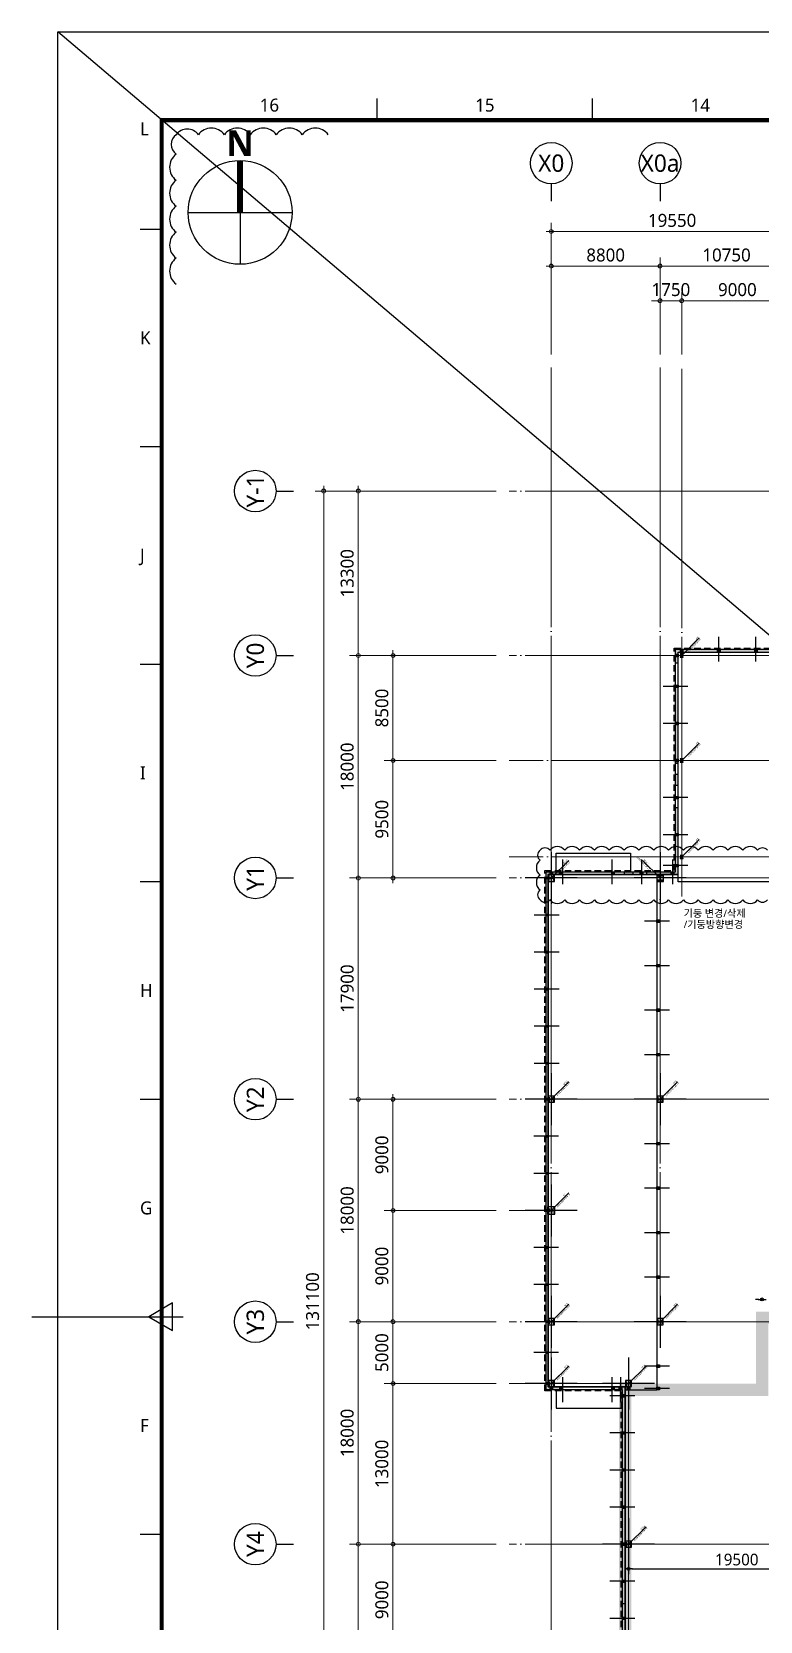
# Model space of a CAD drawing. Header units: millimetres. Extents: x -17369 to 294000, y -718917 to 220315.
# Drawn here: x -2100 to 56795, y 79312 to 207900 of the extents above; entities that cross this region are included whole.
import ezdxf
from ezdxf.enums import TextEntityAlignment as Align

# ---------------------------------------------------------------- set-up
doc = ezdxf.new("R2010")
doc.units = ezdxf.units.MM
doc.header["$LTSCALE"] = 350
for name, pattern in [('CEN', [62, 60, -1, 0, -1]), ('H1', [1, 0.5, -0.5]), ('X-200-S-COL$0$CEN', [62, 60, -1, 0, -1]), ('X-200-S-COL$0$HID', [2.3, 1.5, -0.8])]:
    doc.linetypes.add(name, pattern=pattern)
doc.layers.get('Defpoints').update_dxf_attribs({"color": 181})
for name, color, linetype in [('#REV3a_240201', 7, 'Continuous'), ('0-하중영역-AGV', 1, 'H1'), ('0_SFRC-SLAB', 3, 'Continuous'), ('Bubble', 3, 'Continuous'), ('CEN', 1, 'CEN'), ('Dims', 1, 'Continuous'), ('FORM$0$KIA-Form$2$A-FORM', 7, 'Continuous'), ('PD', 6, 'Continuous'), ('PERI-OUT', 9, 'Continuous'), ('SIGN', 7, 'Continuous'), ('Sol', 253, 'Continuous'), ('X-200-S-COL$0$Cen', 1, 'X-200-S-COL$0$CEN'), ('X-200-S-COL$0$CenA', 13, 'X-200-S-COL$0$CEN'), ('X-200-S-COL$0$CenB', 5, 'X-200-S-COL$0$CEN'), ('X-200-S-COL$0$H-Col', 3, 'Continuous'), ('X-200-S-COL$0$STUD', 4, 'Continuous')]:
    doc.layers.add(name, color=color, linetype=linetype)
doc.layers.add('DIM', color=1, linetype='Continuous', lineweight=5)
for name, color, linetype, plot in [('X-200-S-COL$0$#REV_231031', 72, 'Continuous', False), ('X-200-S-COL$0$Defpoint', 171, 'Continuous', False), ('X-200-S-COL$0$P-Line', 144, 'Continuous', False), ('X-200-S-COL$0$PERI-OUT', 17, 'Continuous', False), ('X-200-S-COL$0$S-NAME', 144, 'Continuous', False)]:
    doc.layers.add(name, color=color, linetype=linetype, plot=plot)
doc.styles.add('FORM$0$맑은고딕', font='malgun.ttf')
doc.styles.add('X-200-S-COL$0$맑은고딕', font='malgun.ttf')
doc.styles.add('맑은고딕', font='malgun.ttf')
doc.styles.add('맑은고딕B', font='malgunbd.ttf')

# ---------------------------------------------------------------- blocks, each defined once
blk = doc.blocks.new('X-200-S-COL$0$1F GRID_231010')
at = {"layer": 'X-200-S-COL$0$Cen', "lineweight": 0}
for p, q in [((-19550, 23300), (-19550, -123050)), ((172950, 13300), (-22950, 13300)), ((172950, 0), (-22950, 0)), ((172950, -18000), (-22950, -18000)), ((172950, -35900), (-22950, -35900)), ((172950, -53900), (-22950, -53900)), ((-13300, -57900), (-13300, -123050)), ((172950, -71900), (-22950, -71900))]:
    blk.add_line(p, q, dxfattribs=at)
at = {"layer": 'X-200-S-COL$0$CenA', "lineweight": 0}
for p, q in [((-10750, 23300), (-10750, -55400)), ((-9000, -19500), (-9000, 23300)), ((1500, -8500), (-22950, -8500)), ((1500, -16300), (-22950, -16300)), ((-22950, -44900), (-18550, -44900)), ((-11800, -58900), (-22950, -58900))]:
    blk.add_line(p, q, dxfattribs=at)
blk = doc.blocks.new('X-200-S-COL$0$Form-Bo')
blk.add_lwpolyline([(0, 207900), (294000, 207900), (294000, 0), (0, 0)], close=True)
blk = doc.blocks.new('X-200-S-COL$0$H-250x250x9x14')
at = {"color": 0, "linetype": 'ByBlock'}
blk.add_lwpolyline([(20.5, 111), (125, 111), (125, 125), (-125, 125), (-125, 111), (-20.5, 111, -0.41421356), (-4.5, 95), (-4.5, -95, -0.41421356), (-20.5, -111), (-125, -111), (-125, -125), (125, -125), (125, -111), (20.5, -111, -0.41421356), (4.5, -95), (4.5, 95, -0.41421356)], format="xyb", close=True, dxfattribs=at)
blk = doc.blocks.new('X-200-S-COL$0$H-350x350x12x19')
at = {"color": 0, "linetype": 'ByBlock', "ltscale": 0.5}
blk.add_lwpolyline([(26, -156, -0.4142136), (6, -136), (6, 136, -0.4142136), (26, 156), (175, 156), (175, 175), (-175, 175), (-175, 156), (-26, 156, -0.4142136), (-6, 136), (-6, -136, -0.4142136), (-26, -156), (-175, -156), (-175, -175), (175, -175), (175, -156)], format="xyb", close=True, dxfattribs=at)
blk = doc.blocks.new('X-200-S-COL$0$H-300x300x10x15')
at = {"color": 0, "linetype": 'ByBlock', "ltscale": 0.5}
blk.add_lwpolyline([(23, -135, -0.4142136), (5, -117), (5, 117, -0.4142136), (23, 135), (150, 135), (150, 150), (-150, 150), (-150, 135), (-23, 135, -0.4142136), (-5, 117), (-5, -117, -0.4142136), (-23, -135), (-150, -135), (-150, -150), (150, -150), (150, -135)], format="xyb", close=True, dxfattribs=at)
blk = doc.blocks.new('X-200-S-COL$0$H-400x400x13x21')
at = {"color": 0}
blk.add_lwpolyline([(200, -200), (200, -179), (28.5, -179, -0.41421356), (6.5, -157), (6.5, 157, -0.41421356), (28.5, 179), (200, 179), (200, 200), (-200, 200), (-200, 179), (-28.5, 179, -0.41421356), (-6.5, 157), (-6.5, -157, -0.41421356), (-28.5, -179), (-200, -179), (-200, -200)], format="xyb", close=True, dxfattribs=at)
blk = doc.blocks.new('X-200-S-COL$0$1F COLUMN_231010')
at = {"layer": 'X-200-S-COL$0$H-Col', "color": 0}
for name, p in [('X-200-S-COL$0$H-250x250x9x14', (50450, 157443)), ('X-200-S-COL$0$H-250x250x9x14', (50450, 148943)), ('X-200-S-COL$0$H-250x250x9x14', (50450, 141143)), ('X-200-S-COL$0$H-400x400x13x21', (48700, 139443))]:
    blk.add_blockref(name, p, dxfattribs=at)
for name, p, rotation in [('X-200-S-COL$0$H-400x400x13x21', (39900, 139443), 270), ('X-200-S-COL$0$H-350x350x12x19', (39900, 121543), 90), ('X-200-S-COL$0$H-350x350x12x19', (48700, 121543), 90), ('X-200-S-COL$0$H-300x300x10x15', (39900, 112543), 270), ('X-200-S-COL$0$H-350x350x12x19', (39900, 103543), 90), ('X-200-S-COL$0$H-350x350x12x19', (48700, 103543), 90), ('X-200-S-COL$0$H-350x350x12x19', (39900, 98543), 90), ('X-200-S-COL$0$H-350x350x12x19', (46150, 98543), 90), ('X-200-S-COL$0$H-350x350x12x19', (46150, 85543), 90)]:
    blk.add_blockref(name, p, dxfattribs=dict(at, rotation=rotation))
blk = doc.blocks.new('X-200-S-COL$0$S-NAME')
at = {"layer": 'X-200-S-COL$0$S-NAME', "color": 0}
blk.add_line((0, 0), (2000, 0), dxfattribs=at)
at = {"layer": 'X-200-S-COL$0$S-NAME', "color": 0, "style": 'X-200-S-COL$0$맑은고딕'}
for p in [(2000, 105), (2000, -105)]:
    blk.add_attdef('.', text='', height=150, rotation=359.99494, dxfattribs=at).set_placement(p, align=Align.MIDDLE_RIGHT)
blk = doc.blocks.new('X-200-S-COL$0$PERIMITER_231026')
at = {"layer": 'X-200-S-COL$0$PERI-OUT'}
for points in [[(140800, 167343), (140800, 171293), (177580, 171293), (177580, 176343), (200030, 179093), (224980, 179093), (224980, 150943), (222400, 150943), (222400, 54231), (217203, 49143), (207930, 49143), (207930, 39143), (58950, 39143), (58950, 49143), (45650, 49143), (45650, 98043), (39480, 98043), (39480, 139943), (49950, 139943), (49950, 157943), (120950, 157943), (120950, 169343), (135850, 169343), (135850, 167343)], [(141020, 167123), (141020, 171073), (177800, 171073), (177800, 176148), (200043, 178873), (224760, 178873), (224760, 151163), (222230, 151163), (222230, 54303), (217134, 49313), (207710, 49313), (207710, 39363), (59170, 39363), (59170, 49363), (45870, 49363), (45870, 98263), (39650, 98263), (39650, 139723), (50170, 139723), (50170, 157723), (121120, 157723), (121125, 169173), (135680, 169173), (135680, 167123)]]:
    blk.add_lwpolyline(points, dxfattribs=at)
blk = doc.blocks.new('X-200-S-COL$0$Stud')
at = {"color": 250}
for p, q in [((-94, -94), (94, 94)), ((-94, 94), (94, -94))]:
    blk.add_line(p, q, dxfattribs=at)
blk.add_lwpolyline([(100, -100), (-100, -100), (-100, 100), (100, 100)], close=True)
at = {"color": 6}
blk.add_lwpolyline([(94, -94), (-94, -94), (-94, 94), (94, 94)], close=True, dxfattribs=at)
blk = doc.blocks.new('X-200-S-COL$0$Stud-150x150x6')
at = {"color": 250}
for p, q in [((-69, -69), (69, 69)), ((-69, 69), (69, -69))]:
    blk.add_line(p, q, dxfattribs=at)
blk.add_lwpolyline([(75, -75), (-75, -75), (-75, 75), (75, 75)], close=True)
at = {"color": 6}
blk.add_lwpolyline([(69, -69), (-69, -69), (-69, 69), (69, 69)], close=True, dxfattribs=at)
blk = doc.blocks.new('X-200-S-COL$0$1F STUD_231010')
at = {"layer": 'X-200-S-COL$0$CenB'}
for p, q in [((53450, 156943), (53450, 158943)), ((56450, 156943), (56450, 158943)), ((50950, 154943), (48950, 154943)), ((50950, 151943), (48950, 151943)), ((50940, 145943), (48940, 145943)), ((50940, 142943), (48940, 142943)), ((40800, 140943), (40800, 138943)), ((44800, 140943), (44800, 138943)), ((47200, 140943), (47200, 138943)), ((50950, 140443), (48950, 140443)), ((49700, 140943), (49700, 138943)), ((40530, 136443), (38530, 136443)), ((49450, 135943), (47450, 135943)), ((40530, 133443), (38530, 133443)), ((49450, 132343), (47450, 132343)), ((40530, 130443), (38530, 130443)), ((49450, 128743), (47450, 128743)), ((40530, 127443), (38530, 127443)), ((49450, 125143), (47450, 125143)), ((40530, 124443), (38530, 124443)), ((40480, 118543), (38480, 118543)), ((49450, 117943), (47450, 117943)), ((40480, 115543), (38480, 115543)), ((49450, 114343), (47450, 114343)), ((49450, 110743), (47450, 110743)), ((40480, 109543), (38480, 109543)), ((49450, 107143), (47450, 107143)), ((40480, 106543), (38480, 106543)), ((40480, 101043), (38480, 101043)), ((40800, 99043), (40800, 97043)), ((44800, 99043), (44800, 97043)), ((45500, 99043), (45500, 97043)), ((49450, 99943), (47450, 99943)), ((49450, 98143), (47450, 98143)), ((46650, 97543), (44650, 97543)), ((46650, 94543), (44650, 94543)), ((46650, 91543), (44650, 91543)), ((46650, 88543), (44650, 88543)), ((46650, 82543), (44650, 82543)), ((46650, 79543), (44650, 79543))]:
    blk.add_line(p, q, dxfattribs=at)
at = {"layer": 'X-200-S-COL$0$STUD'}
for name, p in [('X-200-S-COL$0$Stud', (50050, 157443)), ('X-200-S-COL$0$Stud', (50450, 157843)), ('X-200-S-COL$0$Stud', (53450, 157843)), ('X-200-S-COL$0$Stud', (56450, 157843)), ('X-200-S-COL$0$Stud', (50050, 154943)), ('X-200-S-COL$0$Stud', (50050, 151943)), ('X-200-S-COL$0$Stud', (50050, 148943)), ('X-200-S-COL$0$Stud', (50050, 145943)), ('X-200-S-COL$0$Stud', (50050, 142943)), ('X-200-S-COL$0$Stud', (50050, 140443)), ('X-200-S-COL$0$Stud-150x150x6', (39555, 139443)), ('X-200-S-COL$0$Stud', (39900, 139843)), ('X-200-S-COL$0$Stud', (40700, 139843)), ('X-200-S-COL$0$Stud', (44900, 139843)), ('X-200-S-COL$0$Stud', (47200, 139843)), ('X-200-S-COL$0$Stud', (49700, 139843)), ('X-200-S-COL$0$Stud-150x150x6', (39555, 136443)), ('X-200-S-COL$0$Stud', (48550, 135943)), ('X-200-S-COL$0$Stud-150x150x6', (39555, 133443)), ('X-200-S-COL$0$Stud', (48550, 132343)), ('X-200-S-COL$0$Stud-150x150x6', (39555, 130443)), ('X-200-S-COL$0$Stud', (48550, 128743)), ('X-200-S-COL$0$Stud-150x150x6', (39555, 127443)), ('X-200-S-COL$0$Stud', (48550, 125143)), ('X-200-S-COL$0$Stud-150x150x6', (39555, 124443)), ('X-200-S-COL$0$Stud-150x150x6', (39555, 121543)), ('X-200-S-COL$0$Stud-150x150x6', (39555, 118543)), ('X-200-S-COL$0$Stud', (48550, 117943)), ('X-200-S-COL$0$Stud-150x150x6', (39555, 115543)), ('X-200-S-COL$0$Stud', (48550, 114343)), ('X-200-S-COL$0$Stud-150x150x6', (39555, 112543)), ('X-200-S-COL$0$Stud', (48550, 110743)), ('X-200-S-COL$0$Stud-150x150x6', (39555, 109543)), ('X-200-S-COL$0$Stud', (48550, 107143)), ('X-200-S-COL$0$Stud-150x150x6', (39555, 106543)), ('X-200-S-COL$0$Stud-150x150x6', (39555, 103543)), ('X-200-S-COL$0$Stud-150x150x6', (39555, 103543)), ('X-200-S-COL$0$Stud-150x150x6', (39555, 101043)), ('X-200-S-COL$0$Stud', (48550, 99943)), ('X-200-S-COL$0$Stud-150x150x6', (39555, 98543)), ('X-200-S-COL$0$Stud', (39900, 98143)), ('X-200-S-COL$0$Stud', (40700, 98143)), ('X-200-S-COL$0$Stud', (44900, 98143)), ('X-200-S-COL$0$Stud', (45500, 98143)), ('X-200-S-COL$0$Stud', (46150, 98143)), ('X-200-S-COL$0$Stud', (48550, 98143)), ('X-200-S-COL$0$Stud', (45750, 97543)), ('X-200-S-COL$0$Stud', (45750, 94543)), ('X-200-S-COL$0$Stud', (45750, 91543)), ('X-200-S-COL$0$Stud', (45750, 88543)), ('X-200-S-COL$0$Stud', (45750, 85543)), ('X-200-S-COL$0$Stud', (45750, 82543)), ('X-200-S-COL$0$Stud', (45750, 79543))]:
    blk.add_blockref(name, p, dxfattribs=at)
blk = doc.blocks.new('DIMDOT')
at = {"color": 0, "linetype": 'ByBlock'}
blk.add_line((-1.2, 0), (1.2, 0), dxfattribs=at)
at = {"color": 3}
blk.add_circle((0, 0), 0.45, dxfattribs=at)

msp = doc.modelspace()

# ---------------------------------------------------------------- hatches: boundary and pattern name
at = {"layer": 'Sol'}
h = msp.add_hatch(color=256, dxfattribs=at)
h.dxf.hatch_style = 1
h.paths.add_polyline_path([(118570, 39362.6), (116250, 39362.6), (116250, 39142.6), (118570, 39142.6)])
h.paths.add_polyline_path([(174720, 39362.6), (172550, 39362.6), (172550, 39142.6), (174720, 39142.6)])
h.paths.add_polyline_path([(170450, 39362.6), (170450, 39142.6), (171450, 39142.6), (171450, 39362.6)])
h.paths.add_polyline_path([(163550, 39362.6), (163550, 39142.6), (165450, 39142.6), (165450, 39362.6)])
h.paths.add_polyline_path([(162450, 39142.6), (162450, 39362.6), (129130, 39362.6), (129130, 39142.6)])
h.paths.add_polyline_path([(73450, 39362.6), (73450, 39142.6), (115150, 39142.6), (115150, 39362.6)])
h.paths.add_polyline_path([(56150, 49362.6), (56150, 49142.6), (57350, 49142.6), (57350, 49362.6)])
h.paths.add_polyline_path([(45870, 60442.6), (45650, 60442.6), (45650, 49142.6), (52150, 49142.6), (52150, 49362.6), (45870, 49362.6)])
h.paths.add_polyline_path([(45870, 71042.6), (45650, 71042.6), (45650, 62442.6), (45870, 62442.6)])
h.paths.add_polyline_path([(45870, 79642.6), (45650, 79642.6), (45650, 76042.6), (45870, 76042.6)])
h.paths.add_polyline_path([(44800, 98262.6), (44800, 98042.6), (45650, 98042.6), (45650, 80742.6), (45870, 80742.6), (45870, 98262.6)])
h.paths.add_polyline_path([(45800, 139942.6), (45800, 139722.6), (46500, 139722.6), (46500, 139942.6)])
h.paths.add_polyline_path([(40800, 139722.6), (40800, 139942.6), (39480, 139942.6), (39480, 98042.6), (40800, 98042.6), (40800, 98262.6), (39650, 98262.6), (39650, 139722.6)])
h.paths.add_polyline_path([(50170, 145142.6), (49950, 145142.6), (49950, 139942.6), (47600, 139942.6), (47600, 139722.6), (50170, 139722.6)])
h.paths.add_polyline_path([(50170, 147842.6), (49950, 147842.6), (49950, 146942.6), (50170, 146942.6)])
h.paths.add_polyline_path([(50170, 155042.6), (49950, 155042.6), (49950, 148742.6), (50170, 148742.6)])
h.paths.add_polyline_path([(67250, 157722.6), (67250, 157942.6), (49950, 157942.6), (49950, 156842.6), (50170, 156842.6), (50170, 157722.6)])
h.paths.add_polyline_path([(109850, 157722.6), (109850, 157942.6), (68350, 157942.6), (68350, 157722.6)])
h.paths.add_polyline_path([(135680, 167122.6), (136250, 167122.6), (136250, 167342.6), (135850, 167342.6), (135850, 169342.6), (120950, 169342.6), (120950, 166167.6), (121120, 166167.6), (121120, 169172.6), (135680, 169172.6)])
h.paths.add_polyline_path([(137850, 167342.6), (137350, 167342.6), (137350, 167122.6), (137850, 167122.6)])
h.paths.add_polyline_path([(177800, 171942.6), (177580, 171942.6), (177580, 171292.6), (140800, 171292.6), (140800, 167342.6), (140350, 167342.6), (140350, 167122.6), (141020, 167122.6), (141020, 171072.6), (177800, 171072.6)])
h.paths.add_polyline_path([(224760, 177842.6), (224980, 177842.6), (224980, 179092.6), (200030, 179092.6), (177580, 176342.6), (177580, 175342.6), (177800, 175342.6), (177800, 176147.9), (200043.4, 178872.6), (224760, 178872.6)])
h.paths.add_polyline_path([(207930, 45742.6), (207710, 45742.6), (207710, 39362.6), (185280, 39362.6), (185280, 39142.6), (207930, 39142.6)])
h.paths.add_polyline_path([(208030, 49142.6), (208030, 49312.6), (207710, 49312.6), (207710, 46842.6), (207930, 46842.6), (207930, 49142.6)])
h.paths.add_polyline_path([(222400, 64617.6), (222230, 64617.6), (222230, 54302.5), (217133.9, 49312.6), (209130, 49312.6), (209130, 49142.6), (217203.3, 49142.6), (222400, 54231)])
h.paths.add_polyline_path([(222400, 89467.6), (222230, 89467.6), (222230, 66617.6), (222400, 66617.6)])
h.paths.add_polyline_path([(222400, 97617.6), (222230, 97617.6), (222230, 91467.6), (222400, 91467.6)])
h.paths.add_polyline_path([(222400, 107467.6), (222230, 107467.6), (222230, 100417.6), (222400, 100417.6)])
h.paths.add_polyline_path([(222400, 144167.6), (222230, 144167.6), (222230, 109467.6), (222400, 109467.6)])
h.paths.add_polyline_path([(222230, 145267.6), (222400, 145267.6), (222400, 150942.6), (224980, 150942.6), (224980, 172842.6), (224760, 172842.6), (224760, 151162.6), (222230, 151162.6)])
h.paths.add_polyline_path([(67350, 39362.6), (67350, 39142.6), (69450, 39142.6), (69450, 39362.6)])
h.paths.add_polyline_path([(66250, 39142.6), (66250, 39362.6), (59170, 39362.6), (59170, 49362.6), (58450, 49362.6), (58450, 49142.6), (58950, 49142.6), (58950, 39142.6)])
h.paths.add_polyline_path([(120950, 160967.6), (121120, 160967.6), (121120, 164167.6), (120950, 164167.6)])
h.paths.add_polyline_path([(121120, 159867.6), (120950, 159867.6), (120950, 157942.6), (110950, 157942.6), (110950, 157722.6), (121120, 157722.6)])

# ---------------------------------------------------------------- linework, layer by layer
at = {"layer": '#REV3a_240201'}
msp.add_line((9566.7, 199576), (9566.7, 199576), dxfattribs=at)
for centre, radius, start, end in [((10161.2, 198783.3), 990.8, 126.869898, 233.130102), ((10468, 198899.9), 1126.7, 36.869898, 143.130102), ((12419.4, 198788.5), 1312.5, 36.869898, 143.130102), ((14519.4, 198788.5), 1312.5, 36.869898, 143.130102), ((16619.4, 198788.5), 1312.5, 36.869898, 143.130102), ((18719.4, 198788.5), 1312.5, 36.869898, 143.130102), ((20819.4, 198788.5), 1312.5, 36.869898, 143.130102), ((10354.2, 196940.6), 1312.5, 126.869898, 233.130102), ((10354.2, 194840.6), 1312.5, 126.869898, 233.130102), ((10354.2, 192740.6), 1312.5, 126.869898, 233.130102), ((10354.2, 190640.6), 1312.5, 126.869898, 233.130102), ((10354.2, 188540.6), 1312.5, 126.869898, 233.130102)]:
    msp.add_arc(centre, radius, start, end, dxfattribs=at)
at = {"layer": '0-하중영역-AGV', "linetype": 'ByBlock', "const_width": 1000}
msp.add_lwpolyline([(45870, 70542.6), (45870, 98042.6), (56950, 98042.6), (56950, 103847.6), (59650, 103847.6), (59650, 139142.6), (59750, 139142.6), (59750, 147387.6), (135350, 147387.6), (135350, 155387.6), (141350, 155387.6), (141350, 121542.6), (189430, 121542.6)], dxfattribs=at)
at = {"layer": '0_SFRC-SLAB'}
for p, q in [((50170, 139722.6), (39650, 139722.6)), ((39650, 139722.6), (39650, 98262.6)), ((50170, 139142.6), (50170, 139722.6)), ((59750, 139142.6), (50170, 139142.6)), ((39650, 98262.6), (45870, 98262.6)), ((45870, 98262.6), (45870, 69942.6))]:
    msp.add_line(p, q, dxfattribs=at)
at = {"layer": 'Bubble', "color": 7}
for p, q in [((39900, 195592.6), (39900, 194192.6)), ((48700, 195592.6), (48700, 194192.6)), ((17650, 170742.6), (19050, 170742.6)), ((17650, 157442.6), (19050, 157442.6)), ((17650, 139442.6), (19050, 139442.6)), ((17650, 121542.6), (19050, 121542.6)), ((17650, 103542.6), (19050, 103542.6)), ((17650, 85542.6), (19050, 85542.6))]:
    msp.add_line(p, q, dxfattribs=at)
for centre in [(39900, 197272.6), (48700, 197272.6), (15970, 170742.6), (15970, 157442.6), (15970, 139442.6), (15970, 121542.6), (15970, 103542.6), (15970, 85542.6)]:
    msp.add_circle(centre, 1680, dxfattribs=at)
at = {"layer": 'CEN'}
for p, q in [((39900, 141542.6), (39900, 137342.6)), ((48700, 141542.6), (48700, 137342.6)), ((42000, 139442.6), (37800, 139442.6)), ((50800, 139442.6), (46600, 139442.6)), ((39900, 123642.6), (39900, 119442.6)), ((48700, 123642.6), (48700, 119442.6)), ((42000, 121542.6), (37800, 121542.6)), ((50800, 121542.6), (46600, 121542.6)), ((39900, 114642.6), (39900, 110442.6)), ((42000, 112542.6), (37800, 112542.6)), ((39900, 105642.6), (39900, 101442.6)), ((48700, 105642.6), (48700, 101442.6)), ((42000, 103542.6), (37800, 103542.6)), ((50800, 103542.6), (46600, 103542.6)), ((39900, 100642.6), (39900, 96442.6)), ((46150, 100642.6), (46150, 96442.6)), ((42000, 98542.6), (37800, 98542.6)), ((48250, 98542.6), (44050, 98542.6)), ((46150, 87642.6), (46150, 83442.6)), ((48250, 85542.6), (44050, 85542.6))]:
    msp.add_line(p, q, dxfattribs=at)
at = {"layer": 'Defpoints', "color": 3}
msp.add_lwpolyline([(0, 207900), (294000, 207900), (294000, 0), (0, 0)], close=True, dxfattribs=at)
at = {"layer": 'DIM', "color": 1, "transparency": 16777216}
for p, q in [((39900, 181792.6), (39900, 192442.6)), ((40250, 191742.6), (59100, 191742.6)), ((39900, 181792.6), (39900, 189642.6)), ((48700, 181792.6), (48700, 189642.6)), ((48700, 181792.6), (48700, 189642.6)), ((48350, 188942.6), (40250, 188942.6)), ((49050, 188942.6), (59100, 188942.6)), ((48700, 181792.6), (48700, 186842.6)), ((50450, 181792.6), (50450, 186842.6)), ((50450, 181792.6), (50450, 186842.6)), ((48350, 186142.6), (48000, 186142.6)), ((48700, 186142.6), (50450, 186142.6)), ((59100, 186142.6), (50800, 186142.6)), ((50800, 186142.6), (51150, 186142.6)), ((35450, 170742.6), (20800, 170742.6)), ((21500, 39992.6), (21500, 170392.6)), ((35450, 170742.6), (23600, 170742.6)), ((24300, 157792.6), (24300, 170392.6)), ((35450, 157442.6), (23600, 157442.6)), ((35450, 157442.6), (23600, 157442.6)), ((24300, 157092.6), (24300, 139792.6)), ((35450, 157442.6), (26400, 157442.6)), ((27100, 149292.6), (27100, 157092.6)), ((35450, 148942.6), (26400, 148942.6)), ((35450, 148942.6), (26400, 148942.6)), ((27100, 148592.6), (27100, 139792.6)), ((35450, 139442.6), (23600, 139442.6)), ((35450, 139442.6), (23600, 139442.6)), ((24300, 121892.6), (24300, 139092.6)), ((35450, 139442.6), (26400, 139442.6)), ((35450, 121542.6), (23600, 121542.6)), ((35450, 121542.6), (23600, 121542.6)), ((24300, 121192.6), (24300, 103892.6)), ((35450, 121542.6), (26400, 121542.6)), ((27100, 112892.6), (27100, 121192.6)), ((35450, 112542.6), (26400, 112542.6)), ((35450, 112542.6), (26400, 112542.6)), ((27100, 112192.6), (27100, 103892.6)), ((35450, 103542.6), (23600, 103542.6)), ((35450, 103542.6), (23600, 103542.6)), ((24300, 85892.6), (24300, 103192.6)), ((35450, 103542.6), (26400, 103542.6)), ((35450, 103542.6), (26400, 103542.6)), ((27100, 98892.6), (27100, 103192.6)), ((35450, 98542.6), (26400, 98542.6)), ((35450, 98542.6), (26400, 98542.6)), ((27100, 98192.6), (27100, 85892.6)), ((35450, 85542.6), (23600, 85542.6)), ((35450, 85542.6), (23600, 85542.6)), ((24300, 85192.6), (24300, 67892.6)), ((35450, 85542.6), (26400, 85542.6)), ((35450, 85542.6), (26400, 85542.6)), ((27100, 85192.6), (27100, 76892.6))]:
    msp.add_line(p, q, dxfattribs=at)
at = {"layer": 'Dims', "color": 1, "transparency": 16777216}
for p, q in [((56687.5, 105347.6), (56425, 105347.6)), ((46150, 84842.6), (46150, 83105.1)), ((46412.5, 83542.6), (65387.5, 83542.6))]:
    msp.add_line(p, q, dxfattribs=at)
at = {"layer": 'FORM$0$KIA-Form$2$A-FORM'}
for p, q in [((25821.7, 200742.6), (25821.7, 202492.6)), ((43243.4, 200742.6), (43243.4, 202492.6)), ((6650, 191943.3), (8400, 191943.3)), ((6650, 174344.6), (8400, 174344.6)), ((6650, 156746), (8400, 156746)), ((6650, 139147.3), (8400, 139147.3)), ((6650, 121548.7), (8400, 121548.7)), ((9275, 105061.4), (7350, 103950)), ((9275, 102838.6), (9275, 105061.4)), ((7350, 103950), (9275, 102838.6)), ((6650, 86351.3), (8400, 86351.3))]:
    msp.add_line(p, q, dxfattribs=at)
at = {"layer": 'FORM$0$KIA-Form$2$A-FORM', "linetype": 'Continuous'}
msp.add_line((-2100, 103950), (10150, 103950), dxfattribs=at)
at = {"layer": 'FORM$0$KIA-Form$2$A-FORM', "color": 6, "const_width": 350}
msp.add_lwpolyline([(287147, 7157.4), (287147, 200742.6), (8400, 200742.6), (8400, 7157.4)], close=True, dxfattribs=at)
at = {"layer": 'PD'}
for points in [[(39625, 139167.6), (40175, 139167.6), (40175, 139717.6), (39625, 139717.6)], [(48425, 139167.6), (48975, 139167.6), (48975, 139717.6), (48425, 139717.6)], [(39650, 121292.6), (40150, 121292.6), (40150, 121792.6), (39650, 121792.6)], [(48450, 121292.6), (48950, 121292.6), (48950, 121792.6), (48450, 121792.6)], [(39600, 112242.6), (40200, 112242.6), (40200, 112842.6), (39600, 112842.6)], [(39650, 103292.6), (40150, 103292.6), (40150, 103792.6), (39650, 103792.6)], [(48450, 103292.6), (48950, 103292.6), (48950, 103792.6), (48450, 103792.6)], [(39650, 98292.6), (40150, 98292.6), (40150, 98792.6), (39650, 98792.6)], [(45900, 98292.6), (46400, 98292.6), (46400, 98792.6), (45900, 98792.6)], [(45900, 85292.6), (46400, 85292.6), (46400, 85792.6), (45900, 85792.6)]]:
    msp.add_lwpolyline(points, close=True, dxfattribs=at)
at = {"layer": 'PERI-OUT'}
for p, q in [((49950, 139942.6), (49950, 157942.6)), ((49950, 157942.6), (120950, 157942.6)), ((50170, 139722.6), (50170, 157722.6)), ((50170, 157722.6), (121120, 157722.6)), ((49950, 156842.6), (50170, 156842.6)), ((49950, 155042.6), (50170, 155042.6)), ((49950, 148742.6), (50170, 148742.6)), ((49950, 147842.6), (50170, 147842.6)), ((49950, 146942.6), (50170, 146942.6)), ((49950, 145142.6), (50170, 145142.6)), ((40300, 139942.6), (40300, 141442.6)), ((40300, 141442.6), (46300, 141442.6)), ((46300, 141442.6), (46300, 139942.6)), ((39480, 98042.6), (39480, 139942.6)), ((39480, 139942.6), (49950, 139942.6)), ((39650, 98262.6), (39650, 139722.6)), ((39650, 139722.6), (50170, 139722.6)), ((40800, 139942.6), (40800, 139722.6)), ((45800, 139942.6), (45800, 139722.6)), ((46500, 139942.6), (46500, 139722.6)), ((47600, 139942.6), (47600, 139722.6)), ((45650, 98042.6), (39480, 98042.6)), ((45870, 98262.6), (39650, 98262.6)), ((40300, 98042.6), (40300, 96542.6)), ((40800, 98262.6), (40800, 98042.6)), ((44800, 98262.6), (44800, 98042.6)), ((45650, 49142.6), (45650, 98042.6)), ((45870, 49362.6), (45870, 98262.6)), ((40300, 96542.6), (45650, 96542.6)), ((45650, 80742.6), (45870, 80742.6)), ((45650, 79642.6), (45870, 79642.6))]:
    msp.add_line(p, q, dxfattribs=at)
at = {"layer": 'SIGN', "color": 0}
for p, q in [((10542.7, 193288.5), (18942.7, 193288.5)), ((14742.7, 193288.5), (14742.7, 189088.5))]:
    msp.add_line(p, q, dxfattribs=at)
at = {"layer": 'SIGN', "color": 0, "const_width": 484.6}
msp.add_lwpolyline([(14742.7, 193288.5), (14742.7, 197488.5)], dxfattribs=at)
at = {"layer": 'SIGN', "color": 0}
msp.add_circle((14742.7, 193288.5), 4200, dxfattribs=at)
at = {"layer": 'X-200-S-COL$0$#REV_231031'}
msp.add_lwpolyline([(57380.2, 141681.5, 0.5), (56588.2, 141681.5, 0.5), (55388.2, 141681.5, 0.5), (54188.2, 141681.5, 0.5), (52988.2, 141681.5, 0.5), (51788.2, 141681.5, 0.5), (50588.2, 141681.5, 0.5), (49388.2, 141681.5, 0.5), (48188.2, 141681.5, 0.5), (46988.2, 141681.5, 0.5), (45788.2, 141681.5, 0.5), (44588.2, 141681.5, 0.5), (43388.2, 141681.5, 0.5), (42188.2, 141681.5, 0.5), (40988.2, 141681.5, 0.5), (39788.2, 141681.5, 0.5), (38996.2, 141681.5, 0.5), (38996.2, 141681.5, 0.5), (38996.2, 140877.7, 0.5), (38996.2, 139677.7, 0.5), (38996.2, 138477.7, 0.5), (38996.2, 137673.9, 0.5), (38996.2, 137673.9, 0.5), (39788.2, 137673.9, 0.5), (40988.2, 137673.9, 0.5), (42188.2, 137673.9, 0.5), (43388.2, 137673.9, 0.5), (44588.2, 137673.9, 0.5), (45788.2, 137673.9, 0.5), (46988.2, 137673.9, 0.5), (48188.2, 137673.9, 0.5), (49388.2, 137673.9, 0.5), (50588.2, 137673.9, 0.5), (51788.2, 137673.9, 0.5), (52988.2, 137673.9, 0.5), (54188.2, 137673.9, 0.5), (55388.2, 137673.9, 0.5), (56588.2, 137673.9, 0.5), (57380.2, 137673.9, 0.5)], format="xyb", dxfattribs=at)
at = {"layer": 'X-200-S-COL$0$Defpoint'}
msp.add_line((59450, 157442.6), (0, 207900), dxfattribs=at)
msp.add_lwpolyline([(8400, 200742.6), (253797.2, 200742.6), (253797.2, 19757.4), (8400, 19757.4)], close=True, dxfattribs=at)
at = {"layer": 'X-200-S-COL$0$P-Line'}
for p in [(48450, 139722.6), (45870, 98042.6)]:
    msp.add_line(p, (48450, 98042.6), dxfattribs=at)
at = {"layer": 'X-200-S-COL$0$P-Line', "color": 253, "linetype": 'X-200-S-COL$0$HID'}
msp.add_lwpolyline([(222500, 54189), (217244.1, 49042.6), (208030, 49042.6), (208030, 39022.6), (58850, 39022.6), (58850, 49042.6), (45550, 49042.6), (45550, 97942.6), (39380, 97942.6), (39380, 140042.6), (49850, 140042.6), (49850, 158042.6), (120850, 158042.6), (120850, 169442.6), (135950, 169442.6), (135950, 167442.6), (140700, 167442.6), (140700, 171392.6), (177480, 171392.6), (177480, 176431.1), (200023.9, 179192.6), (225080, 179192.6), (225080, 150842.6), (222500, 150842.6)], close=True, dxfattribs=at)

# ---------------------------------------------------------------- block references
at = {"layer": 'DIM', "color": 1, "transparency": 16777216, "xscale": 350, "yscale": 350, "zscale": 350}
for p, rotation in [((39900, 191742.6), 180), ((39900, 188942.6), 180), ((48700, 188942.6), 180), ((50450, 186142.6), 180), ((50450, 186142.6), 180), ((21500, 170742.6), 90), ((24300, 170742.6), 90), ((24300, 157442.6), 270), ((24300, 157442.6), 90), ((27100, 157442.6), 90), ((27100, 148942.6), 270), ((27100, 148942.6), 90), ((24300, 139442.6), 90), ((24300, 139442.6), 270), ((27100, 139442.6), 270), ((24300, 121542.6), 90), ((24300, 121542.6), 270), ((27100, 121542.6), 90), ((27100, 112542.6), 90), ((27100, 112542.6), 270), ((24300, 103542.6), 270), ((24300, 103542.6), 90), ((27100, 103542.6), 90), ((27100, 103542.6), 270), ((27100, 98542.6), 270), ((27100, 98542.6), 90), ((24300, 85542.6), 90), ((24300, 85542.6), 270), ((27100, 85542.6), 270), ((27100, 85542.6), 90)]:
    msp.add_blockref('DIMDOT', p, dxfattribs=dict(at, rotation=rotation))
for p in [(48700, 188942.6), (48700, 186142.6)]:
    msp.add_blockref('DIMDOT', p, dxfattribs=at)
at = {"layer": 'Dims', "color": 1, "transparency": 16777216, "xscale": 262.5, "yscale": 262.5, "zscale": 262.5}
msp.add_blockref('DIMDOT', (56950, 105347.6), dxfattribs=at)
at = {"layer": 'Dims', "color": 1, "transparency": 16777216, "xscale": 262.5, "yscale": 262.5, "zscale": 262.5, "rotation": 180}
msp.add_blockref('DIMDOT', (46150, 83542.6), dxfattribs=at)
at = {"layer": 'X-200-S-COL$0$Cen', "lineweight": 0}
msp.add_blockref('X-200-S-COL$0$1F GRID_231010', (59450, 157442.6), dxfattribs=at)
at = {"layer": 'X-200-S-COL$0$Defpoint'}
msp.add_blockref('X-200-S-COL$0$Form-Bo', (0, 0), dxfattribs=at)
at = {"layer": 'X-200-S-COL$0$H-Col'}
msp.add_blockref('X-200-S-COL$0$1F COLUMN_231010', (0, 0), dxfattribs=at)
at = {"layer": 'X-200-S-COL$0$PERI-OUT'}
msp.add_blockref('X-200-S-COL$0$PERIMITER_231026', (0, 0), dxfattribs=at)
at = {"layer": 'X-200-S-COL$0$S-NAME', "color": 241}
ref = msp.add_blockref('X-200-S-COL$0$S-NAME', (50450, 157442.6), dxfattribs=dict(at, rotation=45.00000000000001))
ref.add_attrib('.', '250X250X9X14', dxfattribs={"color": 0, "height": 150, "rotation": 44.994935, "style": 'X-200-S-COL$0$맑은고딕'}).set_placement((51938.2, 158782.6), align=Align.MIDDLE_RIGHT)
ref.add_attrib('.', 'C5', dxfattribs={"color": 0, "height": 150, "rotation": 44.994935, "style": 'X-200-S-COL$0$맑은고딕'}).set_placement((51789.9, 158931), align=Align.MIDDLE_RIGHT)
ref = msp.add_blockref('X-200-S-COL$0$S-NAME', (50450, 148942.6), dxfattribs=dict(at, rotation=45.00000000000001))
ref.add_attrib('.', '250X250X9X14', dxfattribs={"color": 0, "height": 150, "rotation": 44.994935, "style": 'X-200-S-COL$0$맑은고딕'}).set_placement((51938.2, 150282.6), align=Align.MIDDLE_RIGHT)
ref.add_attrib('.', 'C5', dxfattribs={"color": 0, "height": 150, "rotation": 44.994935, "style": 'X-200-S-COL$0$맑은고딕'}).set_placement((51789.9, 150431), align=Align.MIDDLE_RIGHT)
ref = msp.add_blockref('X-200-S-COL$0$S-NAME', (50450, 141142.6), dxfattribs=dict(at, rotation=45.00000000000001))
ref.add_attrib('.', '250X250X9X14', dxfattribs={"color": 0, "height": 150, "rotation": 44.994935, "style": 'X-200-S-COL$0$맑은고딕'}).set_placement((51938.2, 142482.6), align=Align.MIDDLE_RIGHT)
ref.add_attrib('.', 'C5', dxfattribs={"color": 0, "height": 150, "rotation": 44.994935, "style": 'X-200-S-COL$0$맑은고딕'}).set_placement((51789.9, 142631), align=Align.MIDDLE_RIGHT)
at = {"layer": 'X-200-S-COL$0$S-NAME'}
ref = msp.add_blockref('X-200-S-COL$0$S-NAME', (39900, 139442.6), dxfattribs=dict(at, rotation=45.00000000000001))
ref.add_attrib('.', '400X400X13X21', dxfattribs={"color": 0, "height": 150, "rotation": 44.994935, "style": 'X-200-S-COL$0$맑은고딕'}).set_placement((41388.2, 140782.6), align=Align.MIDDLE_RIGHT)
ref.add_attrib('.', 'SC6C', dxfattribs={"color": 0, "height": 150, "rotation": 44.994935, "style": 'X-200-S-COL$0$맑은고딕'}).set_placement((41239.9, 140931), align=Align.MIDDLE_RIGHT)
ref = msp.add_blockref('X-200-S-COL$0$S-NAME', (48700, 139442.6), dxfattribs=dict(at, xscale=-1, rotation=314.9999999999999))
ref.add_attrib('.', '400X400X13X21', dxfattribs={"color": 0, "height": 150, "rotation": 315.005065, "style": 'X-200-S-COL$0$맑은고딕'}).set_placement((47853.1, 140141.4), align=Align.MIDDLE_RIGHT)
ref.add_attrib('.', 'SC6C', dxfattribs={"color": 0, "height": 150, "rotation": 315.005065, "style": 'X-200-S-COL$0$맑은고딕'}).set_placement((47705.1, 140586.1), align=Align.MIDDLE_RIGHT)
ref = msp.add_blockref('X-200-S-COL$0$S-NAME', (39900, 121542.6), dxfattribs=dict(at, rotation=45.00000000000001))
ref.add_attrib('.', '350X350X12X19', dxfattribs={"color": 0, "height": 150, "rotation": 44.994935, "style": 'X-200-S-COL$0$맑은고딕'}).set_placement((41388.2, 122882.6), align=Align.MIDDLE_RIGHT)
ref.add_attrib('.', 'SC6A', dxfattribs={"color": 0, "height": 150, "rotation": 44.994935, "style": 'X-200-S-COL$0$맑은고딕'}).set_placement((41239.9, 123031), align=Align.MIDDLE_RIGHT)
ref = msp.add_blockref('X-200-S-COL$0$S-NAME', (48700, 121542.6), dxfattribs=dict(at, rotation=45.00000000000001))
ref.add_attrib('.', '350X350X12X19', dxfattribs={"color": 0, "height": 150, "rotation": 44.994935, "style": 'X-200-S-COL$0$맑은고딕'}).set_placement((50188.2, 122882.6), align=Align.MIDDLE_RIGHT)
ref.add_attrib('.', 'SC6', dxfattribs={"color": 0, "height": 150, "rotation": 44.994935, "style": 'X-200-S-COL$0$맑은고딕'}).set_placement((50039.9, 123031), align=Align.MIDDLE_RIGHT)
ref = msp.add_blockref('X-200-S-COL$0$S-NAME', (39900, 112542.6), dxfattribs=dict(at, rotation=45.00000000000001))
ref.add_attrib('.', '300X300X10X15', dxfattribs={"color": 0, "height": 150, "rotation": 44.994935, "style": 'X-200-S-COL$0$맑은고딕'}).set_placement((41388.2, 113882.6), align=Align.MIDDLE_RIGHT)
ref.add_attrib('.', 'SC11', dxfattribs={"color": 0, "height": 150, "rotation": 44.994935, "style": 'X-200-S-COL$0$맑은고딕'}).set_placement((41239.9, 114031), align=Align.MIDDLE_RIGHT)
ref = msp.add_blockref('X-200-S-COL$0$S-NAME', (39900, 103542.6), dxfattribs=dict(at, rotation=45.00000000000001))
ref.add_attrib('.', '350X350X12X19', dxfattribs={"color": 0, "height": 150, "rotation": 44.994935, "style": 'X-200-S-COL$0$맑은고딕'}).set_placement((41388.2, 104882.6), align=Align.MIDDLE_RIGHT)
ref.add_attrib('.', 'SC6', dxfattribs={"color": 0, "height": 150, "rotation": 44.994935, "style": 'X-200-S-COL$0$맑은고딕'}).set_placement((41239.9, 105031), align=Align.MIDDLE_RIGHT)
ref = msp.add_blockref('X-200-S-COL$0$S-NAME', (48700, 103542.6), dxfattribs=dict(at, rotation=45.00000000000001))
ref.add_attrib('.', '350X350X12X19', dxfattribs={"color": 0, "height": 150, "rotation": 44.994935, "style": 'X-200-S-COL$0$맑은고딕'}).set_placement((50188.2, 104882.6), align=Align.MIDDLE_RIGHT)
ref.add_attrib('.', 'SC6', dxfattribs={"color": 0, "height": 150, "rotation": 44.994935, "style": 'X-200-S-COL$0$맑은고딕'}).set_placement((50039.9, 105031), align=Align.MIDDLE_RIGHT)
ref = msp.add_blockref('X-200-S-COL$0$S-NAME', (39900, 98542.6), dxfattribs=dict(at, rotation=45.00000000000001))
ref.add_attrib('.', '350X350X12X19', dxfattribs={"color": 0, "height": 150, "rotation": 44.994935, "style": 'X-200-S-COL$0$맑은고딕'}).set_placement((41388.2, 99882.6), align=Align.MIDDLE_RIGHT)
ref.add_attrib('.', 'SC6', dxfattribs={"color": 0, "height": 150, "rotation": 44.994935, "style": 'X-200-S-COL$0$맑은고딕'}).set_placement((41239.9, 100031), align=Align.MIDDLE_RIGHT)
ref = msp.add_blockref('X-200-S-COL$0$S-NAME', (46150, 98542.6), dxfattribs=dict(at, rotation=45.00000000000001))
ref.add_attrib('.', '350X350X12X19', dxfattribs={"color": 0, "height": 150, "rotation": 44.994935, "style": 'X-200-S-COL$0$맑은고딕'}).set_placement((47638.2, 99882.6), align=Align.MIDDLE_RIGHT)
ref.add_attrib('.', 'SC6', dxfattribs={"color": 0, "height": 150, "rotation": 44.994935, "style": 'X-200-S-COL$0$맑은고딕'}).set_placement((47489.9, 100031), align=Align.MIDDLE_RIGHT)
ref = msp.add_blockref('X-200-S-COL$0$S-NAME', (46150, 85542.6), dxfattribs=dict(at, rotation=45.00000000000001))
ref.add_attrib('.', '350X350X12X19', dxfattribs={"color": 0, "height": 150, "rotation": 44.994935, "style": 'X-200-S-COL$0$맑은고딕'}).set_placement((47638.2, 86882.6), align=Align.MIDDLE_RIGHT)
ref.add_attrib('.', 'SC6A', dxfattribs={"color": 0, "height": 150, "rotation": 44.994935, "style": 'X-200-S-COL$0$맑은고딕'}).set_placement((47489.9, 87031), align=Align.MIDDLE_RIGHT)
at = {"layer": 'X-200-S-COL$0$STUD'}
msp.add_blockref('X-200-S-COL$0$1F STUD_231010', (0, 0), dxfattribs=at)

# ---------------------------------------------------------------- texts
at = {"layer": 'Bubble', "color": 2, "style": '맑은고딕'}
for s, p in [('X0', (39900, 197272.6)), ('X0a', (48700, 197272.6))]:
    msp.add_text(s, height=1400, dxfattribs=at).set_placement(p, align=Align.MIDDLE)
for s, p in [('Y-1', (15970, 170742.6)), ('Y0', (15970, 157442.6)), ('Y1', (15970, 139442.6)), ('Y2', (15970, 121542.6)), ('Y3', (15970, 103542.6)), ('Y4', (15970, 85542.6))]:
    msp.add_text(s, height=1400, rotation=90, dxfattribs=at).set_placement(p, align=Align.MIDDLE)
at = {"layer": 'Defpoints', "style": '맑은고딕'}
for s, p in [('550X550', (40175, 139167.6)), ('550X550', (48975, 139167.6)), ('500X500', (40150, 121292.6)), ('500X500', (48950, 121292.6)), ('600X600', (40200, 112242.6)), ('500X500', (40150, 103292.6)), ('500X500', (48950, 103292.6)), ('500X500', (40150, 98292.6)), ('500X500', (46400, 98292.6)), ('500X500', (46400, 85292.6))]:
    msp.add_text(s, height=100, dxfattribs=at).set_placement(p, align=Align.BOTTOM_RIGHT)
at = {"layer": 'DIM', "color": 3, "transparency": 16777216, "char_height": 1050, "attachment_point": 5, "style": '맑은고딕'}
for s, insert in [('\\A1;19550', (49675, 192637.9)), ('\\A1;8800', (44300, 189835.1)), ('\\A1;10750', (54075, 189837.9)), ('\\A1;1750', (49575, 187037.9)), ('\\A1;9000', (54950, 187035.1))]:
    msp.add_mtext(s, dxfattribs=dict(at, insert=insert))
at = {"layer": 'DIM', "color": 3, "transparency": 16777216, "char_height": 1050, "attachment_point": 5, "rotation": 90, "style": '맑은고딕'}
for s, insert in [('\\A1;13300', (23404.7, 164092.6)), ('\\A1;8500', (26207.5, 153192.6)), ('\\A1;18000', (23404.7, 148442.6)), ('\\A1;9500', (26207.5, 144192.6)), ('\\A1;17900', (23404.7, 130492.6)), ('\\A1;9000', (26207.5, 117042.6)), ('\\A1;18000', (23404.7, 112542.6)), ('\\A1;9000', (26207.5, 108042.6)), ('\\A1;131100', (20604.7, 105192.6)), ('\\A1;5000', (26207.5, 101042.6)), ('\\A1;18000', (23404.7, 94542.6)), ('\\A1;13000', (26204.7, 92042.6)), ('\\A1;9000', (26207.5, 81042.6))]:
    msp.add_mtext(s, dxfattribs=dict(at, insert=insert))
at = {"layer": 'Dims', "color": 3, "transparency": 16777216, "insert": (54900, 84295.9), "char_height": 945, "attachment_point": 5, "style": '맑은고딕'}
msp.add_mtext('\\A1;19500', dxfattribs=at)
at = {"layer": 'FORM$0$KIA-Form$2$A-FORM', "color": 4, "style": 'FORM$0$맑은고딕'}
for s, p in [('16', (17110.8, 202492.6)), ('15', (34532.5, 202492.6)), ('14', (51954.2, 202492.6))]:
    msp.add_text(s, height=1050, dxfattribs=at).set_placement(p, align=Align.TOP_CENTER)
for s, p in [('L', (6650, 200042.6)), ('K', (6650, 183144)), ('J', (6650, 165545.3)), ('I', (6650, 147946.6)), ('H', (6650, 130348)), ('G', (6650, 112749.3)), ('F', (6650, 95150.7))]:
    msp.add_text(s, height=1050, dxfattribs=at).set_placement(p, align=Align.MIDDLE_LEFT)
at = {"layer": 'SIGN', "color": 3, "style": '맑은고딕B'}
msp.add_text('N', height=2100, dxfattribs=at).set_placement((14742.7, 198888.5), align=Align.MIDDLE)
at = {"layer": 'X-200-S-COL$0$#REV_231031', "style": 'X-200-S-COL$0$맑은고딕'}
for s, p in [('기둥 변경/삭제', (50605.5, 136104.5)), ('/기둥방향변경', (50605.5, 135204.5))]:
    msp.add_text(s, height=600, dxfattribs=at).set_placement(p, align=Align.BOTTOM_LEFT)

doc.saveas('drawing.dxf')
